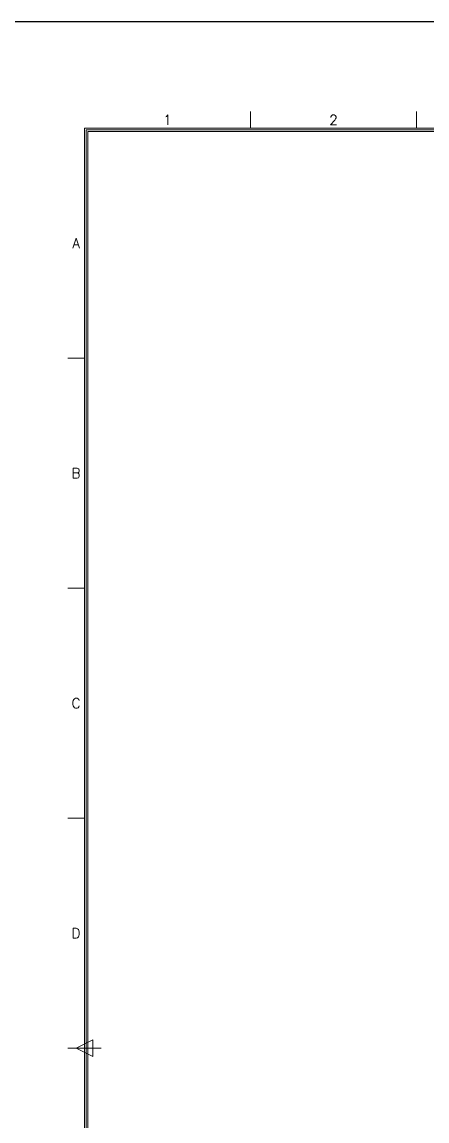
# Model space of a CAD drawing. Extents: x 0 to 24546, y -1194 to 5970.
# Drawn here: x 8566 to 10029, y 1999 to 5970 of the extents above; entities that cross this region are included whole.
import ezdxf
from ezdxf.enums import TextEntityAlignment as Align

# ---------------------------------------------------------------- set-up
doc = ezdxf.new("R2010")
doc.units = 0
doc.header["$LTSCALE"] = 60
doc.layers.add('A', color=2, linetype='CONTINUOUS')
doc.layers.add('TITLE', color=7, linetype='CONTINUOUS')
doc.styles.add('ROMANS', font='ROMANS')

msp = doc.modelspace()

# ---------------------------------------------------------------- linework, layer by layer
at = {"layer": 'A', "lineweight": 5}
for p, q in [((18391.2, 5586), (8791.2, 5586)), ((8791.2, 5586), (8791.2, -1062)), ((18385.2, 5580), (8797.2, 5580)), ((8797.2, 5580), (8797.2, -1056)), ((18379.2, 5574), (8803.2, 5574)), ((8803.2, 5574), (8803.2, -1050))]:
    msp.add_line(p, q, dxfattribs=at)
at = {"layer": 'A'}
msp.add_lwpolyline([(8400, -1194), (18480, -1194), (18480, 5970), (8400, 5970)], close=True, dxfattribs=at)
at = {"layer": 'TITLE', "color": 6, "lineweight": 5}
for p, q in [((9391.2, 5586), (9391.2, 5646)), ((9991.2, 5586), (9991.2, 5646)), ((8731.2, 4755), (8791.2, 4755)), ((8731.2, 3924), (8791.2, 3924)), ((8731.2, 3093), (8791.2, 3093)), ((8761.2, 2262), (8821.2, 2292)), ((8821.2, 2292), (8821.2, 2232)), ((8731.2, 2262), (8851.2, 2262)), ((8821.2, 2232), (8761.2, 2262))]:
    msp.add_line(p, q, dxfattribs=at)

# ---------------------------------------------------------------- texts
at = {"layer": 'TITLE', "color": 6, "lineweight": 5, "style": 'ROMANS'}
for s, p in [('1', (9091.2, 5616)), ('2', (9691.2, 5616)), ('A', (8761.2, 5170.5)), ('B', (8761.2, 4339.5)), ('C', (8761.2, 3508.5)), ('D', (8761.2, 2677.5))]:
    msp.add_text(s, height=36, dxfattribs=at).set_placement(p, align=Align.MIDDLE)

doc.saveas('drawing.dxf')
